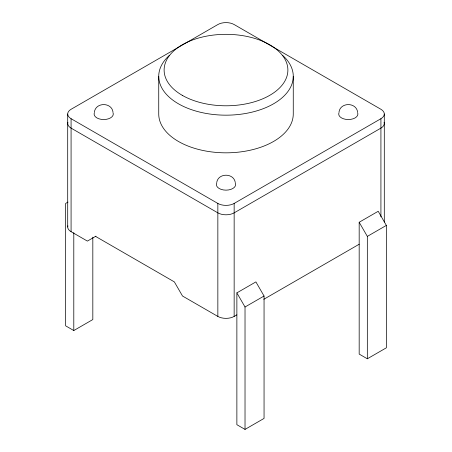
<?xml version="1.0" encoding="UTF-8"?>
<svg xmlns="http://www.w3.org/2000/svg" width="452" height="452" viewBox="0 0 452 452"><rect width="100%" height="100%" fill="white"/><g stroke="black" fill="none" stroke-linecap="round" stroke-linejoin="round"><path stroke-width="0.68" d="M94.411 111.96C95.801 102.141 111.587 102.141 112.977 111.96M216.717 182.574C218.107 172.754 233.893 172.754 235.283 182.574M339.023 111.96C340.412 102.141 356.199 102.141 357.588 111.96M68.02 202.067L65.642 203.44L65.642 325.835L73.795 330.542L92.824 319.558L92.824 237.176M95.937 236.159L87.389 241.097L71.077 231.684A11.532 6.656 0 0 1 67.879 225.819M71.077 118.701L217.847 203.434A11.532 6.656 0 0 0 234.153 203.434L380.923 118.701A11.532 6.656 0 0 0 380.923 109.288L234.153 24.549A11.532 6.656 0 0 0 217.847 24.549L71.077 109.288A11.532 6.656 0 0 0 71.077 118.701L71.077 231.684M236.871 292.879L255.9 281.895L264.053 296.02L264.053 418.416L245.024 429.4L236.871 424.694L236.871 292.879L245.024 307.004L245.024 429.4M359.176 222.265L378.205 211.282L386.358 225.407L386.358 347.803L367.329 358.786L359.176 354.08L359.176 222.265L367.329 236.39L367.329 358.786M245.024 307.004L264.053 296.02M367.329 236.39L386.358 225.407M95.541 236.39L174.359 281.895L182.512 296.02L217.847 316.417A11.532 6.656 0 0 0 234.153 316.417L236.871 314.846M263.793 299.303L359.176 244.238M384.296 113.994L384.296 222.045M380.923 118.701L380.923 216.887M293.263 76.331L293.263 113.994A67.263 38.832 0 0 1 226 152.827A67.263 38.832 0 0 1 158.737 113.994L158.737 76.331M234.153 203.434L234.153 316.417M217.847 203.434L217.847 316.417M73.795 232.667L73.795 330.542M67.704 113.994L67.704 226.977M384.121 122.249A11.532 6.656 0 0 1 380.923 128.114L234.153 212.852A11.532 6.656 0 0 1 217.847 212.852L71.077 128.114A11.532 6.656 0 0 1 67.879 122.249M235.283 183.167A9.611 5.548 0 0 1 226 190.151A9.611 5.548 0 0 1 216.717 183.167M112.977 112.559A9.611 5.548 0 0 1 103.694 119.543A9.611 5.548 0 0 1 94.411 112.559M357.588 112.559A9.611 5.548 0 0 1 348.306 119.543A9.611 5.548 0 0 1 339.023 112.559M282.822 55.551A67.263 38.832 0 0 1 269.94 105.74A67.263 38.832 0 0 1 182.06 105.74A67.263 38.832 0 0 1 169.178 55.551M182.241 95.321A61.884 35.731 0 0 0 285.777 79.303A61.884 35.731 0 0 0 209.982 35.544A61.884 35.731 0 0 0 182.241 95.321"/></g></svg>
